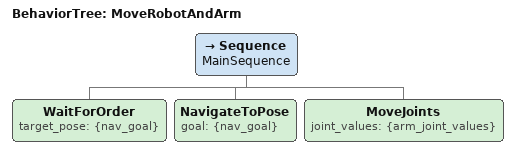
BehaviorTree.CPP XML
<root main_tree_to_execute="MoveRobotAndArm">
  <Blackboard>
    <!-- Define vetor padrão de posições do braço com zeros -->
    <Array name="arm_joint_values">0 0 0 0 0 0 0 0</Array>
  </Blackboard>

  <BehaviorTree ID="MoveRobotAndArm">
    <Sequence name="MainSequence">

      <WaitForOrder target_pose="{nav_goal}" />

      <NavigateToPose goal="{nav_goal}" />

      <MoveJoints joint_values="{arm_joint_values}" />

    </Sequence>
  </BehaviorTree>
</root>
